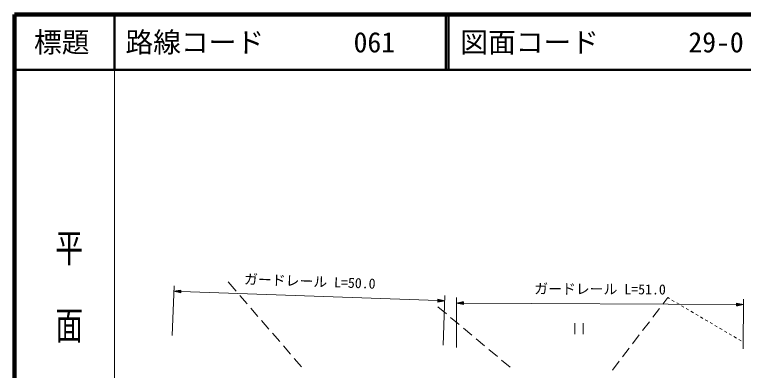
# Model space of a CAD drawing. Units: millimetres, scale not verified. Extents: x 40000 to 680000, y 20000 to 380000.
# Drawn here: x 40000 to 171442, y 315721 to 380000 of the extents above; entities that cross this region are included whole.
import ezdxf
from ezdxf.enums import TextEntityAlignment as Align

# ---------------------------------------------------------------- set-up
doc = ezdxf.new("R2010")
doc.units = ezdxf.units.MM
doc.header["$LTSCALE"] = 1000
for name, color, linetype, lineweight in [('M-BGD', 7, 'Continuous', 13), ('M-STR-HTXT', 7, 'Continuous', 13), ('M-TTL', 2, 'Continuous', 140), ('M-TTL-BAND', 7, 'Continuous', 13), ('M-TTL-LINE', 7, 'Continuous', 50)]:
    doc.layers.add(name, color=color, linetype=linetype, lineweight=lineweight)
doc.layers.add('M-TTL-TXT', color=7, linetype='Continuous')
doc.styles.add('@ＭＳ ゴシック', font='')
doc.styles.add('ＭＳ ゴシック', font='')
doc.styles.get('@ＭＳ ゴシック').set_extended_font_data('@MS Gothic')
doc.styles.get('ＭＳ ゴシック').set_extended_font_data('MS Gothic')

msp = doc.modelspace()

# ---------------------------------------------------------------- linework, layer by layer
at = {"layer": 'M-BGD'}
for p, q in [((79973, 330010), (78509, 331706)), ((81934, 327740), (80626, 329254)), ((156917, 327702), (157811, 328870)), ((157811, 328870), (158113, 328691)), ((158543, 328437), (158974, 328183)), ((159404, 327928), (159835, 327674)), ((160265, 327420), (160696, 327165)), ((83894, 325470), (82587, 326983)), ((117865, 325930), (116358, 327193)), ((155094, 325319), (156310, 326908)), ((161126, 326911), (161557, 326657)), ((161987, 326402), (162418, 326148)), ((85855, 323199), (84548, 324713)), ((120164, 324003), (118631, 325288)), ((162848, 325894), (163279, 325639)), ((163709, 325385), (164140, 325131)), ((164570, 324876), (165000, 324622)), ((122463, 322076), (120931, 323361)), ((141044, 324287), (141044, 322287)), ((142544, 324287), (142544, 322287)), ((153271, 322937), (154486, 324525)), ((165431, 324368), (165861, 324113)), ((166292, 323859), (166722, 323605)), ((167153, 323350), (167583, 323096)), ((87816, 320929), (86509, 322442)), ((151448, 320555), (152663, 322143)), ((168014, 322842), (168444, 322587)), ((168875, 322333), (169305, 322079)), ((124762, 320149), (123230, 321433)), ((169736, 321825), (170166, 321570)), ((170597, 321316), (171027, 321062)), ((89777, 318658), (88470, 320172)), ((127062, 318222), (125529, 319506)), ((149625, 318172), (150840, 319760)), ((91738, 316388), (90431, 317901)), ((129361, 316294), (127828, 317579)), ((147801, 315790), (149017, 317378))]:
    msp.add_line(p, q, dxfattribs=at)
at = {"layer": 'M-STR-HTXT'}
for p, q in [((68445, 322023), (68765, 331017)), ((68729, 330018), (69987, 330223)), ((68729, 330018), (69969, 329724)), ((68729, 330018), (69978, 329973)), ((69977, 329923), (68977, 329959)), ((69980, 330023), (68981, 330059)), ((69232, 330100), (69982, 330073)), ((69984, 330123), (69484, 330141)), ((69736, 330182), (69985, 330173)), ((69969, 329724), (69987, 330223)), ((69978, 329973), (116322, 328329)), ((69225, 329900), (69975, 329874)), ((69973, 329824), (69473, 329841)), ((69721, 329782), (69971, 329774)), ((117287, 320289), (117607, 329284)), ((119673, 319895), (119722, 328895)), ((171376, 319611), (171426, 328610)), ((116331, 328578), (116313, 328079)), ((117571, 328284), (116313, 328079)), ((116565, 328120), (116315, 328129)), ((116317, 328179), (116816, 328161)), ((117068, 328202), (116318, 328229)), ((116320, 328279), (117320, 328243)), ((117571, 328284), (116322, 328329)), ((116324, 328379), (117323, 328343)), ((117075, 328402), (116325, 328429)), ((116327, 328479), (116827, 328461)), ((116579, 328520), (116329, 328529)), ((117571, 328284), (116331, 328578)), ((119717, 327895), (120968, 328138)), ((119717, 327895), (120965, 327638)), ((119717, 327895), (120967, 327888)), ((120966, 327838), (119966, 327844)), ((120967, 327938), (119967, 327944)), ((120216, 327792), (120966, 327788)), ((120217, 327992), (120967, 327988)), ((120966, 327738), (120466, 327741)), ((120967, 328038), (120467, 328041)), ((120715, 327690), (120965, 327688)), ((120718, 328090), (120968, 328088)), ((120965, 327638), (120968, 328138)), ((120967, 327888), (170170, 327617)), ((170172, 327867), (170169, 327367)), ((171420, 327610), (170169, 327367)), ((170169, 327467), (170669, 327465)), ((170419, 327416), (170169, 327417)), ((170170, 327667), (171170, 327662)), ((171420, 327610), (170170, 327617)), ((170170, 327567), (171170, 327562)), ((170920, 327513), (170170, 327517)), ((170421, 327816), (170171, 327817)), ((170171, 327767), (170671, 327765)), ((170921, 327713), (170171, 327717)), ((171420, 327610), (170172, 327867))]:
    msp.add_line(p, q, dxfattribs=at)
at = {"layer": 'M-TTL'}
for p, q in [((40000, 380000), (40000, 20000)), ((680000, 380000), (40000, 380000))]:
    msp.add_line(p, q, dxfattribs=at)
at = {"layer": 'M-TTL-BAND'}
msp.add_line((58000, 370000), (58000, 20000), dxfattribs=at)
at = {"layer": 'M-TTL-LINE'}
for p, q in [((58000, 380000), (58000, 370000)), ((117750, 380000), (117750, 370000)), ((118250, 380000), (118250, 370000)), ((40000, 370000), (680000, 370000))]:
    msp.add_line(p, q, dxfattribs=at)

# ---------------------------------------------------------------- texts
at = {"layer": 'M-STR-HTXT', "style": 'ＭＳ ゴシック'}
for s, rotation, p in [('ガードレール L=50.0', 357.967, (93193, 330350)), ('ガードレール L=51.0', 359.685, (145575, 328953))]:
    msp.add_text(s, height=1833, rotation=rotation, dxfattribs=at).set_placement(p, align=Align.BOTTOM_CENTER)
at = {"layer": 'M-TTL-BAND', "style": '@ＭＳ ゴシック', "width": 1.4}
msp.add_text('平  面  図', height=3666, rotation=270, dxfattribs=at).set_placement((49777, 306475), align=Align.MIDDLE_RIGHT)
at = {"layer": 'M-TTL-TXT', "style": 'ＭＳ ゴシック'}
msp.add_text('標題', height=3666, dxfattribs=at).set_placement((48500, 375000), align=Align.MIDDLE_CENTER)
for s, p in [('路線コード', (60000, 375000)), ('061', (101142, 375000)), ('図面コード', (120380, 375000)), ('29-0', (161521, 375000))]:
    msp.add_text(s, height=3666, dxfattribs=at).set_placement(p, align=Align.MIDDLE_LEFT)

doc.saveas('drawing.dxf')
